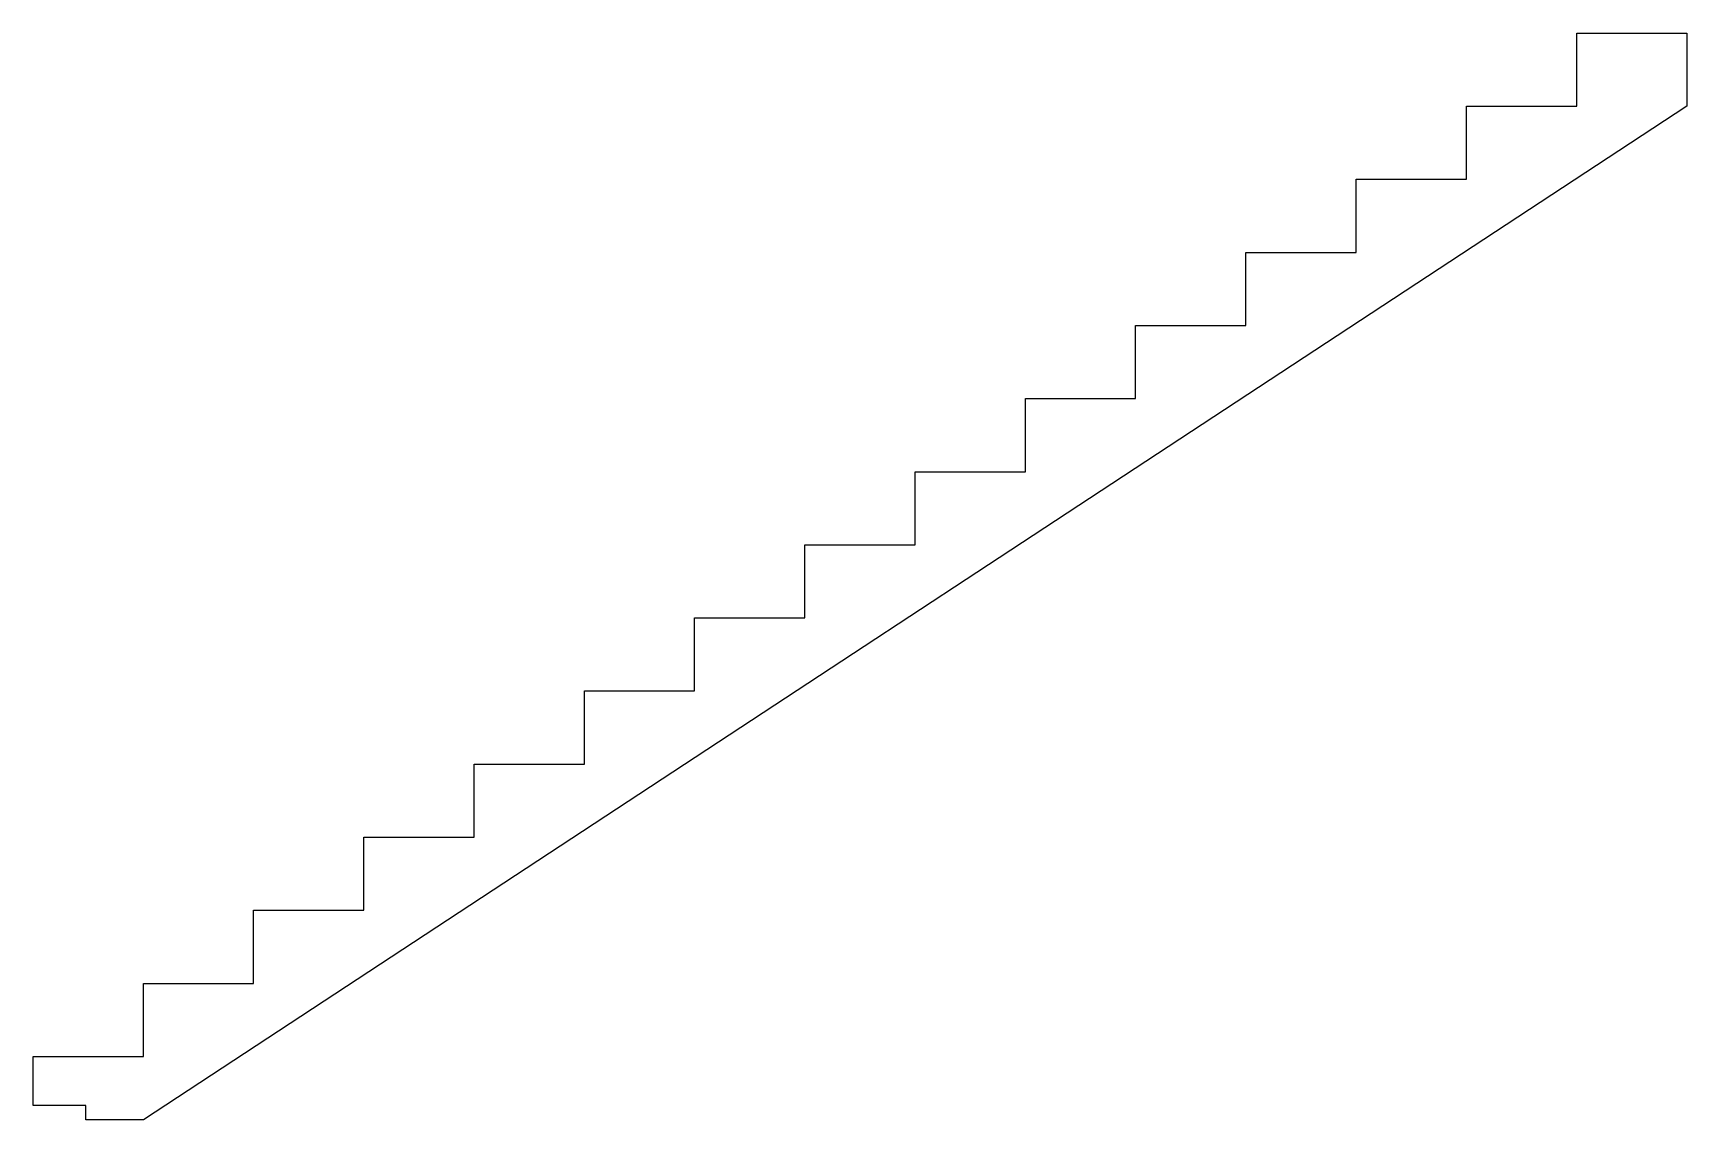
# Model space of a CAD drawing. Header units: millimetres. Extents: x 0 to 4382, y 0 to 2880.
import ezdxf

# ---------------------------------------------------------------- set-up
doc = ezdxf.new("R2010")
doc.units = ezdxf.units.MM
doc.layers.add('Body', color=7, linetype='CONTINUOUS')

msp = doc.modelspace()

# ---------------------------------------------------------------- linework, layer by layer
at = {"layer": 'Body'}
for p, q in [((4089.4, 2879.598), (4089.4, 2879.598, 38.1)), ((4089.4, 2685.923), (4089.4, 2879.598)), ((4089.4, 2685.923, 38.1), (4089.4, 2879.598, 38.1)), ((4089.4, 2879.598), (4089.4, 2879.598, 38.1)), ((4089.4, 2879.598), (4381.5, 2879.598)), ((4089.4, 2879.598, 38.1), (4381.5, 2879.598, 38.1)), ((4089.4, 2685.923), (4089.4, 2879.598)), ((4089.4, 2879.598), (4381.5, 2879.598)), ((4089.4, 2685.923, 38.1), (4089.4, 2879.598, 38.1)), ((4089.4, 2879.598, 38.1), (4381.5, 2879.598, 38.1)), ((4381.5, 2879.598), (4381.5, 2879.598, 38.1)), ((4381.5, 2879.598), (4381.5, 2879.598, 38.1)), ((4381.5, 2879.598), (4381.5, 2685.923)), ((4381.5, 2879.598, 38.1), (4381.5, 2685.923, 38.1)), ((4381.5, 2879.598), (4381.5, 2685.923)), ((4381.5, 2879.598, 38.1), (4381.5, 2685.923, 38.1)), ((4381.5, 2685.923), (292.1, 0)), ((4381.5, 2685.923, 38.1), (292.1, 0, 38.1)), ((4381.5, 2685.923), (292.1, 0)), ((4381.5, 2685.923, 38.1), (292.1, 0, 38.1)), ((3797.3, 2685.923), (3797.3, 2685.923, 38.1)), ((3797.3, 2492.248), (3797.3, 2685.923)), ((3797.3, 2492.248, 38.1), (3797.3, 2685.923, 38.1)), ((3797.3, 2685.923), (3797.3, 2685.923, 38.1)), ((3797.3, 2685.923), (4089.4, 2685.923)), ((3797.3, 2685.923, 38.1), (4089.4, 2685.923, 38.1)), ((3797.3, 2492.248), (3797.3, 2685.923)), ((3797.3, 2685.923), (4089.4, 2685.923)), ((3797.3, 2492.248, 38.1), (3797.3, 2685.923, 38.1)), ((3797.3, 2685.923, 38.1), (4089.4, 2685.923, 38.1)), ((4089.4, 2685.923), (4089.4, 2685.923, 38.1)), ((4089.4, 2685.923), (4089.4, 2685.923, 38.1)), ((4381.5, 2685.923), (4381.5, 2685.923, 38.1)), ((4381.5, 2685.923), (4381.5, 2685.923, 38.1)), ((3505.2, 2492.248), (3505.2, 2492.248, 38.1)), ((3505.2, 2298.573), (3505.2, 2492.248)), ((3505.2, 2298.573, 38.1), (3505.2, 2492.248, 38.1)), ((3505.2, 2492.248), (3505.2, 2492.248, 38.1)), ((3505.2, 2492.248), (3797.3, 2492.248)), ((3505.2, 2492.248, 38.1), (3797.3, 2492.248, 38.1)), ((3505.2, 2298.573), (3505.2, 2492.248)), ((3505.2, 2492.248), (3797.3, 2492.248)), ((3505.2, 2298.573, 38.1), (3505.2, 2492.248, 38.1)), ((3505.2, 2492.248, 38.1), (3797.3, 2492.248, 38.1)), ((3797.3, 2492.248), (3797.3, 2492.248, 38.1)), ((3797.3, 2492.248), (3797.3, 2492.248, 38.1)), ((3213.1, 2298.573), (3213.1, 2298.573, 38.1)), ((3213.1, 2104.898), (3213.1, 2298.573)), ((3213.1, 2104.898, 38.1), (3213.1, 2298.573, 38.1)), ((3213.1, 2298.573), (3213.1, 2298.573, 38.1)), ((3213.1, 2298.573), (3505.2, 2298.573)), ((3213.1, 2298.573, 38.1), (3505.2, 2298.573, 38.1)), ((3213.1, 2104.898), (3213.1, 2298.573)), ((3213.1, 2298.573), (3505.2, 2298.573)), ((3213.1, 2104.898, 38.1), (3213.1, 2298.573, 38.1)), ((3213.1, 2298.573, 38.1), (3505.2, 2298.573, 38.1)), ((3505.2, 2298.573), (3505.2, 2298.573, 38.1)), ((3505.2, 2298.573), (3505.2, 2298.573, 38.1)), ((2921, 2104.898), (2921, 2104.898, 38.1)), ((2921, 1911.223), (2921, 2104.898)), ((2921, 1911.223, 38.1), (2921, 2104.898, 38.1)), ((2921, 2104.898), (2921, 2104.898, 38.1)), ((2921, 2104.898), (3213.1, 2104.898)), ((2921, 2104.898, 38.1), (3213.1, 2104.898, 38.1)), ((2921, 1911.223), (2921, 2104.898)), ((2921, 2104.898), (3213.1, 2104.898)), ((2921, 1911.223, 38.1), (2921, 2104.898, 38.1)), ((2921, 2104.898, 38.1), (3213.1, 2104.898, 38.1)), ((3213.1, 2104.898), (3213.1, 2104.898, 38.1)), ((3213.1, 2104.898), (3213.1, 2104.898, 38.1)), ((2628.9, 1911.223), (2628.9, 1911.223, 38.1)), ((2628.9, 1717.548), (2628.9, 1911.223)), ((2628.9, 1717.548, 38.1), (2628.9, 1911.223, 38.1)), ((2628.9, 1911.223), (2628.9, 1911.223, 38.1)), ((2628.9, 1911.223), (2921, 1911.223)), ((2628.9, 1911.223, 38.1), (2921, 1911.223, 38.1)), ((2628.9, 1717.548), (2628.9, 1911.223)), ((2628.9, 1911.223), (2921, 1911.223)), ((2628.9, 1717.548, 38.1), (2628.9, 1911.223, 38.1)), ((2628.9, 1911.223, 38.1), (2921, 1911.223, 38.1)), ((2921, 1911.223), (2921, 1911.223, 38.1)), ((2921, 1911.223), (2921, 1911.223, 38.1)), ((2336.8, 1717.548), (2336.8, 1717.548, 38.1)), ((2336.8, 1523.873), (2336.8, 1717.548)), ((2336.8, 1523.873, 38.1), (2336.8, 1717.548, 38.1)), ((2336.8, 1717.548), (2336.8, 1717.548, 38.1)), ((2336.8, 1717.548), (2628.9, 1717.548)), ((2336.8, 1717.548, 38.1), (2628.9, 1717.548, 38.1)), ((2336.8, 1523.873), (2336.8, 1717.548)), ((2336.8, 1717.548), (2628.9, 1717.548)), ((2336.8, 1523.873, 38.1), (2336.8, 1717.548, 38.1)), ((2336.8, 1717.548, 38.1), (2628.9, 1717.548, 38.1)), ((2628.9, 1717.548), (2628.9, 1717.548, 38.1)), ((2628.9, 1717.548), (2628.9, 1717.548, 38.1)), ((2044.7, 1523.873), (2044.7, 1523.873, 38.1)), ((2044.7, 1330.198), (2044.7, 1523.873)), ((2044.7, 1330.198, 38.1), (2044.7, 1523.873, 38.1)), ((2044.7, 1523.873), (2044.7, 1523.873, 38.1)), ((2044.7, 1523.873), (2336.8, 1523.873)), ((2044.7, 1523.873, 38.1), (2336.8, 1523.873, 38.1)), ((2044.7, 1330.198), (2044.7, 1523.873)), ((2044.7, 1523.873), (2336.8, 1523.873)), ((2044.7, 1330.198, 38.1), (2044.7, 1523.873, 38.1)), ((2044.7, 1523.873, 38.1), (2336.8, 1523.873, 38.1)), ((2336.8, 1523.873), (2336.8, 1523.873, 38.1)), ((2336.8, 1523.873), (2336.8, 1523.873, 38.1)), ((1752.6, 1330.198), (1752.6, 1330.198, 38.1)), ((1752.6, 1136.523), (1752.6, 1330.198)), ((1752.6, 1136.523, 38.1), (1752.6, 1330.198, 38.1)), ((1752.6, 1330.198), (1752.6, 1330.198, 38.1)), ((1752.6, 1330.198), (2044.7, 1330.198)), ((1752.6, 1330.198, 38.1), (2044.7, 1330.198, 38.1)), ((1752.6, 1136.523), (1752.6, 1330.198)), ((1752.6, 1330.198), (2044.7, 1330.198)), ((1752.6, 1136.523, 38.1), (1752.6, 1330.198, 38.1)), ((1752.6, 1330.198, 38.1), (2044.7, 1330.198, 38.1)), ((2044.7, 1330.198), (2044.7, 1330.198, 38.1)), ((2044.7, 1330.198), (2044.7, 1330.198, 38.1)), ((1460.5, 1136.523), (1460.5, 1136.523, 38.1)), ((1460.5, 942.848), (1460.5, 1136.523)), ((1460.5, 942.848, 38.1), (1460.5, 1136.523, 38.1)), ((1460.5, 1136.523), (1460.5, 1136.523, 38.1)), ((1460.5, 1136.523), (1752.6, 1136.523)), ((1460.5, 1136.523, 38.1), (1752.6, 1136.523, 38.1)), ((1460.5, 942.848), (1460.5, 1136.523)), ((1460.5, 1136.523), (1752.6, 1136.523)), ((1460.5, 942.848, 38.1), (1460.5, 1136.523, 38.1)), ((1460.5, 1136.523, 38.1), (1752.6, 1136.523, 38.1)), ((1752.6, 1136.523), (1752.6, 1136.523, 38.1)), ((1752.6, 1136.523), (1752.6, 1136.523, 38.1)), ((1168.4, 942.848), (1168.4, 942.848, 38.1)), ((1168.4, 749.173), (1168.4, 942.848)), ((1168.4, 749.173, 38.1), (1168.4, 942.848, 38.1)), ((1168.4, 942.848), (1168.4, 942.848, 38.1)), ((1168.4, 942.848), (1460.5, 942.848)), ((1168.4, 942.848, 38.1), (1460.5, 942.848, 38.1)), ((1168.4, 749.173), (1168.4, 942.848)), ((1168.4, 942.848), (1460.5, 942.848)), ((1168.4, 749.173, 38.1), (1168.4, 942.848, 38.1)), ((1168.4, 942.848, 38.1), (1460.5, 942.848, 38.1)), ((1460.5, 942.848), (1460.5, 942.848, 38.1)), ((1460.5, 942.848), (1460.5, 942.848, 38.1)), ((876.3, 749.173), (876.3, 749.173, 38.1)), ((876.3, 555.498), (876.3, 749.173)), ((876.3, 555.498, 38.1), (876.3, 749.173, 38.1)), ((876.3, 749.173), (876.3, 749.173, 38.1)), ((876.3, 749.173), (1168.4, 749.173)), ((876.3, 749.173, 38.1), (1168.4, 749.173, 38.1)), ((876.3, 555.498), (876.3, 749.173)), ((876.3, 749.173), (1168.4, 749.173)), ((876.3, 555.498, 38.1), (876.3, 749.173, 38.1)), ((876.3, 749.173, 38.1), (1168.4, 749.173, 38.1)), ((1168.4, 749.173), (1168.4, 749.173, 38.1)), ((1168.4, 749.173), (1168.4, 749.173, 38.1)), ((584.2, 555.498), (584.2, 555.498, 38.1)), ((584.2, 361.823), (584.2, 555.498)), ((584.2, 361.823, 38.1), (584.2, 555.498, 38.1)), ((584.2, 555.498), (584.2, 555.498, 38.1)), ((584.2, 555.498), (876.3, 555.498)), ((584.2, 555.498, 38.1), (876.3, 555.498, 38.1)), ((584.2, 361.823), (584.2, 555.498)), ((584.2, 555.498), (876.3, 555.498)), ((584.2, 361.823, 38.1), (584.2, 555.498, 38.1)), ((584.2, 555.498, 38.1), (876.3, 555.498, 38.1)), ((876.3, 555.498), (876.3, 555.498, 38.1)), ((876.3, 555.498), (876.3, 555.498, 38.1)), ((292.1, 361.823), (292.1, 361.823, 38.1)), ((292.1, 168.148), (292.1, 361.823)), ((292.1, 168.148, 38.1), (292.1, 361.823, 38.1)), ((292.1, 361.823), (292.1, 361.823, 38.1)), ((292.1, 361.823), (584.2, 361.823)), ((292.1, 361.823, 38.1), (584.2, 361.823, 38.1)), ((292.1, 168.148), (292.1, 361.823)), ((292.1, 361.823), (584.2, 361.823)), ((292.1, 168.148, 38.1), (292.1, 361.823, 38.1)), ((292.1, 361.823, 38.1), (584.2, 361.823, 38.1)), ((584.2, 361.823), (584.2, 361.823, 38.1)), ((584.2, 361.823), (584.2, 361.823, 38.1)), ((0, 168.148), (0, 168.148, 38.1)), ((0, 38.1), (0, 168.148)), ((0, 38.1, 38.1), (0, 168.148, 38.1)), ((0, 168.148), (0, 168.148, 38.1)), ((0, 168.148), (292.1, 168.148)), ((0, 168.148, 38.1), (292.1, 168.148, 38.1)), ((0, 38.1), (0, 168.148)), ((0, 168.148), (292.1, 168.148)), ((0, 38.1, 38.1), (0, 168.148, 38.1)), ((0, 168.148, 38.1), (292.1, 168.148, 38.1)), ((292.1, 168.148), (292.1, 168.148, 38.1)), ((292.1, 168.148), (292.1, 168.148, 38.1)), ((0, 38.1), (0, 38.1, 38.1)), ((139.7, 38.1), (0, 38.1)), ((139.7, 38.1, 38.1), (0, 38.1, 38.1)), ((0, 38.1), (0, 38.1, 38.1)), ((139.7, 38.1), (0, 38.1)), ((139.7, 38.1, 38.1), (0, 38.1, 38.1)), ((139.7, 38.1), (139.7, 38.1, 38.1)), ((139.7, 0), (139.7, 38.1)), ((139.7, 0, 38.1), (139.7, 38.1, 38.1)), ((139.7, 38.1), (139.7, 38.1, 38.1)), ((139.7, 0), (139.7, 38.1)), ((139.7, 0, 38.1), (139.7, 38.1, 38.1)), ((139.7, 0), (139.7, 0, 38.1)), ((292.1, 0), (139.7, 0)), ((292.1, 0, 38.1), (139.7, 0, 38.1)), ((139.7, 0), (139.7, 0, 38.1)), ((292.1, 0), (139.7, 0)), ((292.1, 0, 38.1), (139.7, 0, 38.1)), ((292.1, 0), (292.1, 0, 38.1)), ((292.1, 0), (292.1, 0, 38.1))]:
    msp.add_line(p, q, dxfattribs=at)

doc.saveas('drawing.dxf')
